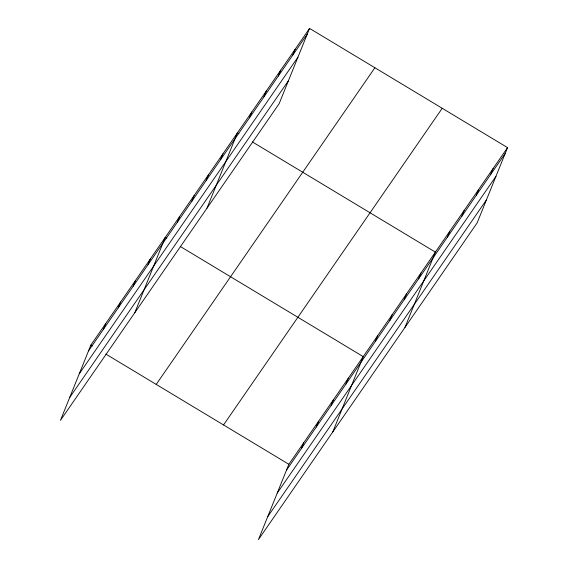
<?xml version="1.0" encoding="UTF-8"?>
<svg xmlns="http://www.w3.org/2000/svg" width="568" height="568" viewBox="0 0 568 568"><rect width="100%" height="100%" fill="white"/><g stroke="black" fill="none" stroke-linecap="round" stroke-linejoin="round"><path stroke-width="0.85" d="M309.56 28.4L90.873 345.074L60.449 420.377L279.136 103.71L309.56 28.4L507.551 147.623L477.127 222.926L258.44 539.6L288.863 464.29L507.551 147.623M103.397 329.348L105.747 323.54M118.265 307.813L120.615 302.006M133.139 286.286L135.489 280.471M148.007 264.752L150.357 258.937M134.801 312.712L165.231 237.403L166.729 238.304M177.315 222.315L179.658 216.5M191.743 201.413L194.093 195.605M206.177 180.517L208.527 174.703M220.611 159.615L222.961 153.8M206.965 208.207L237.396 132.905L238.894 133.807M249.48 117.817L251.83 112.002M263.914 96.915L266.257 91.1M278.341 76.013L280.691 70.198M292.776 55.11L295.126 49.302M301.388 448.571L303.738 442.756M316.262 427.037L318.605 421.229M331.13 405.502L333.48 399.695M345.997 383.975L348.347 378.16M332.791 431.928L363.222 356.626L180.248 246.448M375.306 341.538L377.649 335.724M389.74 320.636L392.083 314.821M404.167 299.734L406.518 293.926M418.602 278.838L420.952 273.023M404.963 327.431L435.386 252.121L252.412 141.943M447.47 237.034L449.82 231.226M461.905 216.138L464.255 210.323M476.339 195.236L478.682 189.421M490.766 174.333L493.116 168.526M88.523 350.882L307.21 34.215M79.257 373.815L297.944 57.148M69.715 397.444L288.402 80.777M156.214 384.415L374.894 67.741M223.529 424.949L442.216 108.282M286.52 470.105L505.2 153.438M277.255 493.038L495.935 176.371M267.705 516.667L486.393 199.993M90.873 345.074L92.378 345.976M105.897 354.112L288.863 464.29"/></g></svg>
